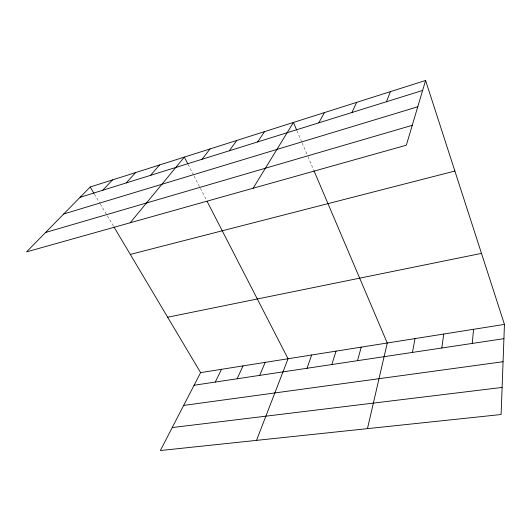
<?xml version="1.0" encoding="UTF-8"?>
<svg xmlns="http://www.w3.org/2000/svg" width="531" height="531" viewBox="0 0 531 531"><rect width="100%" height="100%" fill="white"/><g stroke="black" fill="none" stroke-linecap="round" stroke-linejoin="round"><path stroke-width="0.4" stroke-dasharray="2.65 1.99" d="M94.392 194.041L99.835 203.194M100.253 203.897L106.943 215.148M107.362 215.851L113.621 226.379M188.074 164.378L193.689 175.29M194.061 176.013L200.028 187.616M200.399 188.339L206.347 199.895M296.988 130.812L301.84 142.215M302.159 142.978L307.635 155.835M307.953 156.585L313.708 170.112"/><path stroke-width="0.8" d="M504.45 324.401L501.105 414.519L160.355 450.534L200.605 372.629L504.45 324.401L425.59 80.466L90.204 186.998L26.55 251.873L406.328 145.209L425.59 80.466M472.285 343.424L473.546 329.306M441.812 348.004L443.75 334.039M412.434 352.418L415.01 338.599M367.459 428.643L387.258 343.006L314.027 170.863M357.536 360.675L361.226 347.135M331.862 364.531L336.043 351.13M307.024 368.268L311.67 355M256.526 440.372L288.054 358.75L207.09 201.335M386.468 101.726L390.385 91.651M259.705 375.384L265.175 362.381M237.151 378.769L242.999 365.899M351.9 112.512L356.686 102.357M215.287 382.061L221.487 369.317M318.819 122.834L324.395 112.612M253.121 188.239L293.431 122.449L296.663 130.049M257.628 141.93L264.557 131.615M229.273 150.777L236.793 140.436M202.012 159.28L210.07 148.926M130.175 222.774L184.33 157.096L187.702 163.648M150.525 175.349L159.526 164.982M126.179 182.943L135.597 172.582M102.709 190.264L112.506 179.916M80.062 197.333L422.623 90.449M63.72 213.993L417.758 106.791M45.573 232.485L412.248 125.323M130.294 254.409L454.868 171.048M167.657 317.226L481.491 253.38M194.087 385.247L503.919 338.665M183.666 405.418L503.063 361.73M172.223 427.568L502.107 387.438M90.204 186.998L93.974 193.337M114.039 227.082L200.605 372.629"/></g></svg>
